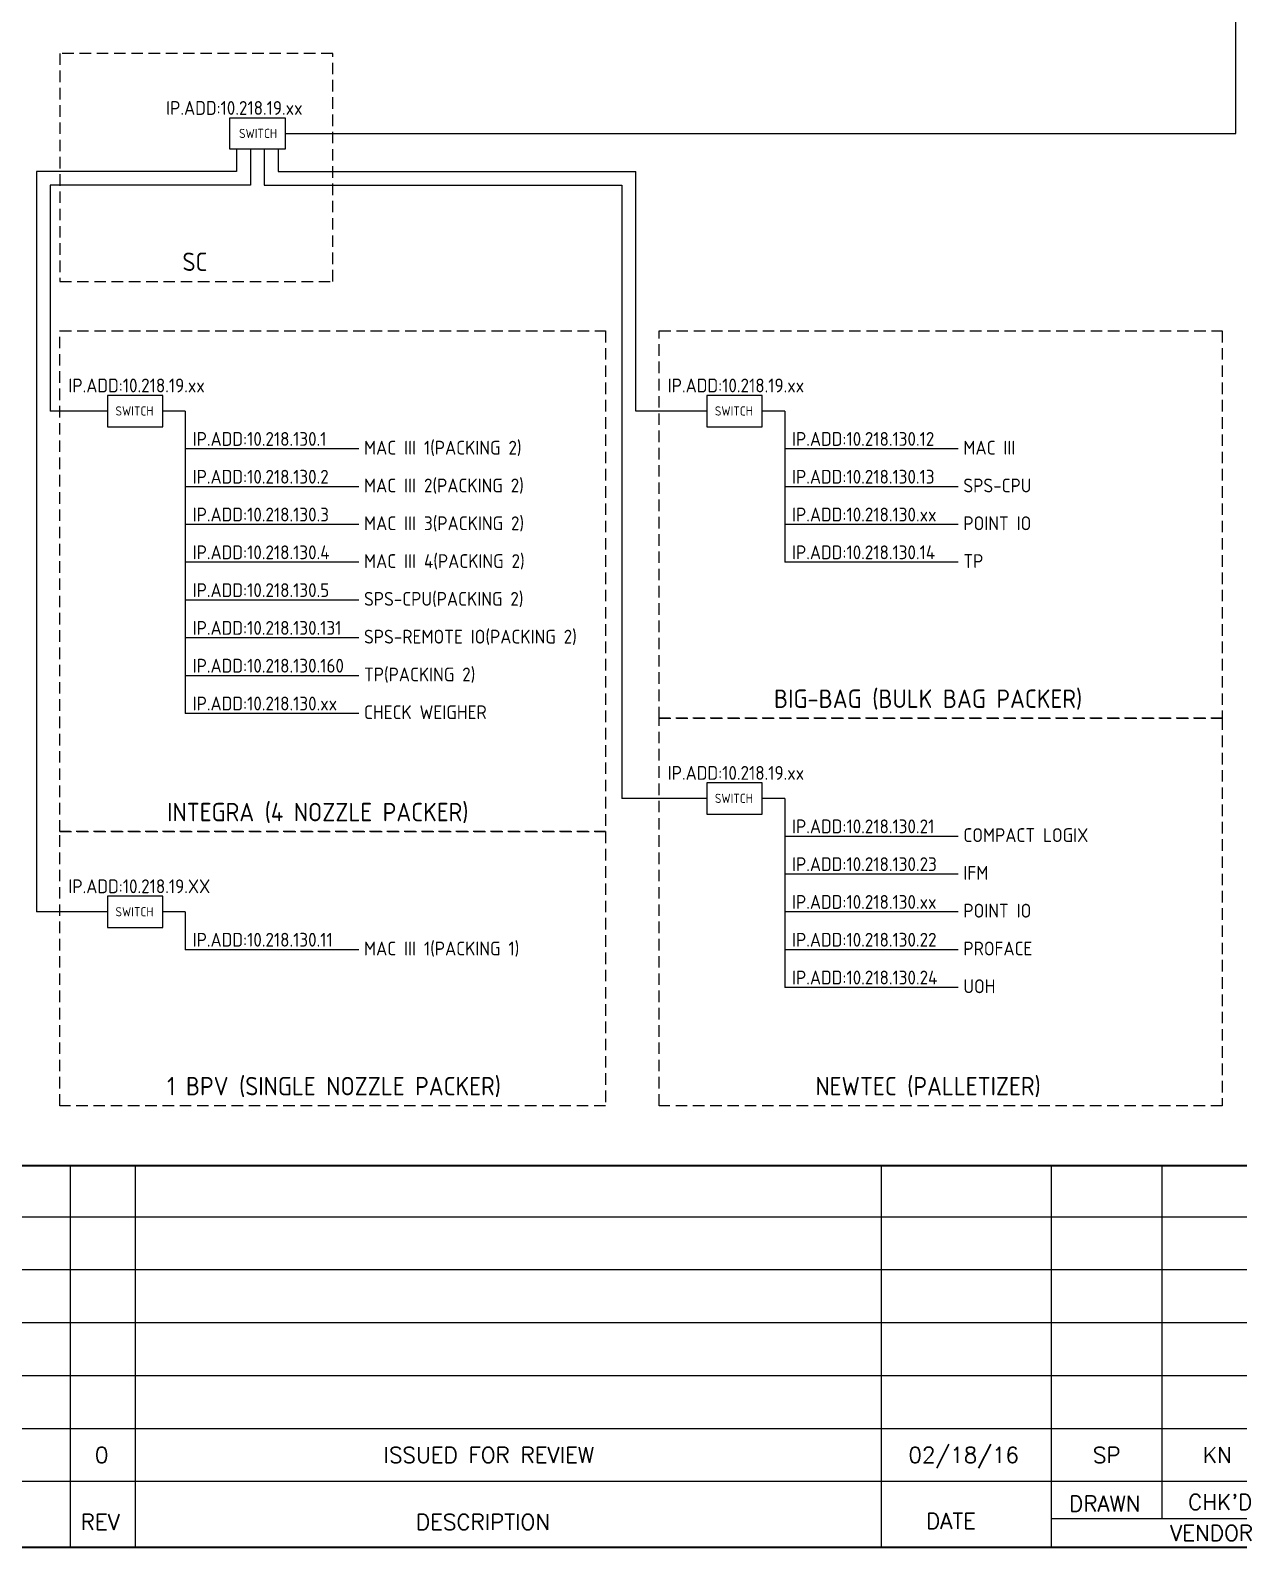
# Model space of a CAD drawing. Header units: inches. Extents: x -3706 to 19254, y 6721 to 14509.
# Drawn here: x 10164 to 12789, y 6721 to 10017 of the extents above; entities that cross this region are included whole.
import ezdxf
from ezdxf.enums import TextEntityAlignment as Align

# ---------------------------------------------------------------- set-up
doc = ezdxf.new("R2010")
doc.units = ezdxf.units.IN
doc.header["$LTSCALE"] = 100
doc.header["$MEASUREMENT"] = 0
doc.linetypes.add('HIDDEN', pattern=[0.375, 0.25, -0.125])
for name, color, linetype in [('GT_1', 9, 'Continuous'), ('HELPPOINT', 7, 'Continuous'), ('MEMBER', 7, 'Continuous')]:
    doc.layers.add(name, color=color, linetype=linetype)
doc.styles.add('HTX11', font='O8111901')
doc.styles.add('ROMANS', font='romans', dxfattribs={"height": 3})
doc.styles.add('STYLE1', font='isocp2.shx', dxfattribs={"height": 25})

# ---------------------------------------------------------------- blocks, each defined once
blk = doc.blocks.new('TPA')
at = {"layer": 'GT_1', "color": 4, "flags": 128}
for points in [[(563578.8, 501946.4), (563578.8, 502273.8)], [(563634.6, 501946.4), (563634.6, 502273.8)], [(564274, 501946.4), (564274, 502273.8)], [(564419.8, 501946.4), (564419.8, 502273.8)], [(564514.7, 501971.1), (564514.7, 502273.8)], [(564807.7, 502229.7), (562706.8, 502229.7)], [(564807.7, 502184.4), (562706.8, 502184.4)], [(564807.7, 502139.1), (562706.8, 502139.1)], [(564807.7, 502093.7), (562706.8, 502093.7)], [(564807.7, 502048.3), (562706.8, 502048.3)], [(564807.6, 502003), (562706.8, 502003)], [(564704.3, 501971.1), (564419.8, 501971.1)]]:
    blk.add_lwpolyline(points, dxfattribs=at)
at = {"layer": 'HELPPOINT', "color": 4, "lineweight": 35}
blk.add_line((567131, 501946.4), (562706.8, 501946.4), dxfattribs=at)
blk.add_line((567131, 501946.4), (562706.8, 501946.4), dxfattribs=at)
at = {"layer": 'MEMBER', "color": 4, "lineweight": 35}
blk.add_line((562706.8, 502273.8), (567131, 502273.8), dxfattribs=at)
blk.add_line((562706.8, 502273.8), (567131, 502273.8), dxfattribs=at)
at = {"style": 'HTX11'}
for tag, p in [('A', (566704.3, 502037.1)), ('B', (567038.2, 501963.3))]:
    blk.add_attdef(tag, text='', height=16.8, dxfattribs=at).set_placement(p, align=Align.MIDDLE_CENTER)
at = {"layer": 'MEMBER', "color": 4, "ltscale": 0.8, "style": 'ROMANS'}
for s, height, p in [('0', 13.5, (563605.6, 502025.8)), ('ISSUED FOR REVIEW', 13.495, (563937.5, 502025.8)), ('02/18/16', 13.49, (564344.6, 502025.8)), ('SP', 13.49, (564467.2, 502025.8)), ('KN', 13.49, (564562.1, 502025.8))]:
    blk.add_text(s, height=height, dxfattribs=at).set_placement(p, align=Align.MIDDLE_CENTER)
for s, height, p in [('DRAWN', 13.49, (564435, 501977.3)), ("CHK'D", 13.49, (564537, 501978.7)), ('REV', 13.49, (563587.7, 501961.6)), ('DESCRIPTION', 13.495, (563875, 501961.6)), ('DATE', 13.49, (564312.3, 501962.5)), ('VENDOR', 13.49, (564521.5, 501952.2))]:
    blk.add_text(s, height=height, dxfattribs=at).set_placement(p)

msp = doc.modelspace()

# ---------------------------------------------------------------- linework, layer by layer
at = {"color": 2}
for p, q in [((12782.7, 9792.6), (12782.7, 11167.1)), ((10717.6, 9792.6), (12782.7, 9792.6)), ((10612.1, 9758.6), (10612.1, 9710.7)), ((10642.1, 9758.6), (10642.1, 9680.7)), ((10672.1, 9758.6), (10672.1, 9680.7)), ((10702.1, 9758.6), (10702.1, 9710.7)), ((10177.2, 9710.7), (10177.2, 8101.8)), ((10612.1, 9710.7), (10177.2, 9710.7)), ((10702.1, 9710.7), (11479.4, 9710.7)), ((11479.4, 9189.8), (11479.4, 9710.7)), ((10642.1, 9680.7), (10207.2, 9680.7)), ((10207.2, 9680.7), (10207.2, 9189.8)), ((10672.1, 9680.7), (11449.4, 9680.7)), ((11449.4, 9680.7), (11449.4, 8348.1)), ((10331.4, 9189.8), (10207.2, 9189.8)), ((10500.7, 9189.8), (10451.5, 9189.8)), ((10500.7, 9189.8), (10500.7, 8533)), ((11633.6, 9189.8), (11479.4, 9189.8)), ((11802.9, 9189.8), (11753.7, 9189.8)), ((11802.9, 9189.8), (11802.9, 8861.4)), ((10877.5, 9107.7), (10500.7, 9107.7)), ((12179.8, 9107.7), (11802.9, 9107.7)), ((10877.5, 9025.6), (10500.7, 9025.6)), ((12179.8, 9025.6), (11802.9, 9025.6)), ((10877.5, 8943.5), (10500.7, 8943.5)), ((12179.8, 8943.5), (11802.9, 8943.5)), ((10877.5, 8861.4), (10500.7, 8861.4)), ((12179.8, 8861.4), (11802.9, 8861.4)), ((10877.5, 8779.3), (10500.7, 8779.3)), ((10877.5, 8697.2), (10500.7, 8697.2)), ((10877.5, 8615.1), (10500.7, 8615.1)), ((10877.5, 8533), (10500.7, 8533)), ((11633.6, 8348.1), (11449.4, 8348.1)), ((11802.9, 8348.1), (11753.7, 8348.1)), ((11802.9, 8348.1), (11802.9, 7937.6)), ((12179.8, 8266), (11802.9, 8266)), ((12179.8, 8183.9), (11802.9, 8183.9)), ((10331.4, 8101.8), (10177.2, 8101.8)), ((10500.7, 8101.8), (10451.5, 8101.8)), ((10500.7, 8101.8), (10500.7, 8019.7)), ((12179.8, 8101.8), (11802.9, 8101.8)), ((10877.5, 8019.7), (10500.7, 8019.7)), ((12179.8, 8019.7), (11802.9, 8019.7)), ((12179.8, 7937.6), (11802.9, 7937.6))]:
    msp.add_line(p, q, dxfattribs=at)
at = {"color": 8, "linetype": 'HIDDEN'}
for points in [[(10820.9, 9967), (10228.1, 9967), (10228.1, 9471.7), (10820.9, 9471.7)], [(10228.1, 9364.2), (11413.6, 9364.2), (11413.6, 8276.3), (10228.1, 8276.3)], [(11530.3, 9364.2), (12753.6, 9364.2), (12753.6, 8522.5), (11530.3, 8522.5)], [(11530.3, 8522.5), (12753.6, 8522.5), (12753.6, 7680.9), (11530.3, 7680.9)], [(10228.1, 8276.3), (11413.6, 8276.3), (11413.6, 7680.9), (10228.1, 7680.9)]]:
    msp.add_lwpolyline(points, close=True, dxfattribs=at)
for points in [[(10597.5, 9826.7), (10717.6, 9826.7), (10717.6, 9758.6), (10597.5, 9758.6)], [(10451.5, 9223.8), (10331.4, 9223.8), (10331.4, 9155.8), (10451.5, 9155.8)], [(11753.7, 9223.8), (11633.6, 9223.8), (11633.6, 9155.8), (11753.7, 9155.8)], [(11753.7, 8382.2), (11633.6, 8382.2), (11633.6, 8314.1), (11753.7, 8314.1)], [(10451.5, 8135.9), (10331.4, 8135.9), (10331.4, 8067.8), (10451.5, 8067.8)]]:
    msp.add_lwpolyline(points, close=True)

# ---------------------------------------------------------------- block references
at = {"xscale": 2.534400000000687, "yscale": 2.534399999999096, "zscale": 2.534400000000001}
msp.add_blockref('TPA', (-1418083.1, -1265412), dxfattribs=at)

# ---------------------------------------------------------------- texts
at = {"style": 'STYLE1'}
for s, p in [('IP.ADD:10.218.19.xx', (10459, 9833.4)), ('IP.ADD:10.218.19.xx', (10246.6, 9230.6)), ('IP.ADD:10.218.19.xx', (11548.8, 9230.6)), ('IP.ADD:10.218.130.1', (10516.6, 9114.4)), ('IP.ADD:10.218.130.12', (11818.8, 9114.4)), ('MAC III 1(PACKING 2)', (10888.9, 9095.4)), ('MAC III', (12191.1, 9095.4)), ('IP.ADD:10.218.130.2', (10516.6, 9032.3)), ('MAC III 2(PACKING 2)', (10888.9, 9013.3)), ('IP.ADD:10.218.130.13', (11818.8, 9032.3)), ('SPS-CPU', (12191.1, 9013.3)), ('IP.ADD:10.218.130.3', (10516.6, 8950.2)), ('IP.ADD:10.218.130.xx', (11818.8, 8950.2)), ('MAC III 3(PACKING 2)', (10888.9, 8931.2)), ('POINT IO', (12191.1, 8931.2)), ('IP.ADD:10.218.130.4', (10516.6, 8868.1)), ('MAC III 4(PACKING 2)', (10888.9, 8849.1)), ('IP.ADD:10.218.130.14', (11818.8, 8868.1)), ('TP', (12191.1, 8849.1)), ('IP.ADD:10.218.130.5', (10516.6, 8786)), ('SPS-CPU(PACKING 2)', (10888.9, 8767)), ('IP.ADD:10.218.130.131', (10516.6, 8703.9)), ('SPS-REMOTE IO(PACKING 2)', (10888.9, 8684.9)), ('IP.ADD:10.218.130.160', (10516.6, 8621.8)), ('TP(PACKING 2)', (10888.9, 8602.8)), ('IP.ADD:10.218.130.xx', (10516.6, 8539.7)), ('CHECK WEIGHER', (10888.9, 8520.7)), ('IP.ADD:10.218.19.xx', (11548.8, 8388.9)), ('IP.ADD:10.218.130.21', (11818.8, 8272.8)), ('COMPACT LOGIX', (12191.1, 8253.8)), ('IP.ADD:10.218.130.23', (11818.8, 8190.7)), ('IFM', (12191.1, 8171.7)), ('IP.ADD:10.218.19.XX', (10246.6, 8142.6)), ('IP.ADD:10.218.130.xx', (11818.8, 8108.6)), ('POINT IO', (12191.1, 8089.6)), ('IP.ADD:10.218.130.11', (10516.6, 8026.5)), ('IP.ADD:10.218.130.22', (11818.8, 8026.5)), ('MAC III 1(PACKING 1)', (10888.9, 8007.5)), ('PROFACE', (12191.1, 8007.5)), ('IP.ADD:10.218.130.24', (11818.8, 7944.4)), ('UOH', (12191.1, 7925.4))]:
    msp.add_text(s, height=30, dxfattribs=at).set_placement(p)
for s, height, p in [('SWITCH', 20, (10658.7, 9793.1)), ('SC', 40, (10521.6, 9514.3)), ('SWITCH', 20, (10390.3, 9190.2)), ('SWITCH', 20, (11692.5, 9190.2)), ('BIG-BAG (BULK BAG PACKER)', 40, (12114.4, 8565.1)), ('INTEGRA (4 NOZZLE PACKER)', 40, (10788.5, 8318.8)), ('SWITCH', 20, (11692.5, 8348.6)), ('SWITCH', 20, (10390.3, 8102.3)), ('1 BPV (SINGLE NOZZLE PACKER)', 40, (10823.7, 7723.5)), ('NEWTEC (PALLETIZER)', 40, (12114.4, 7723.5))]:
    msp.add_text(s, height=height, dxfattribs=at).set_placement(p, align=Align.MIDDLE_CENTER)

doc.saveas('drawing.dxf')
